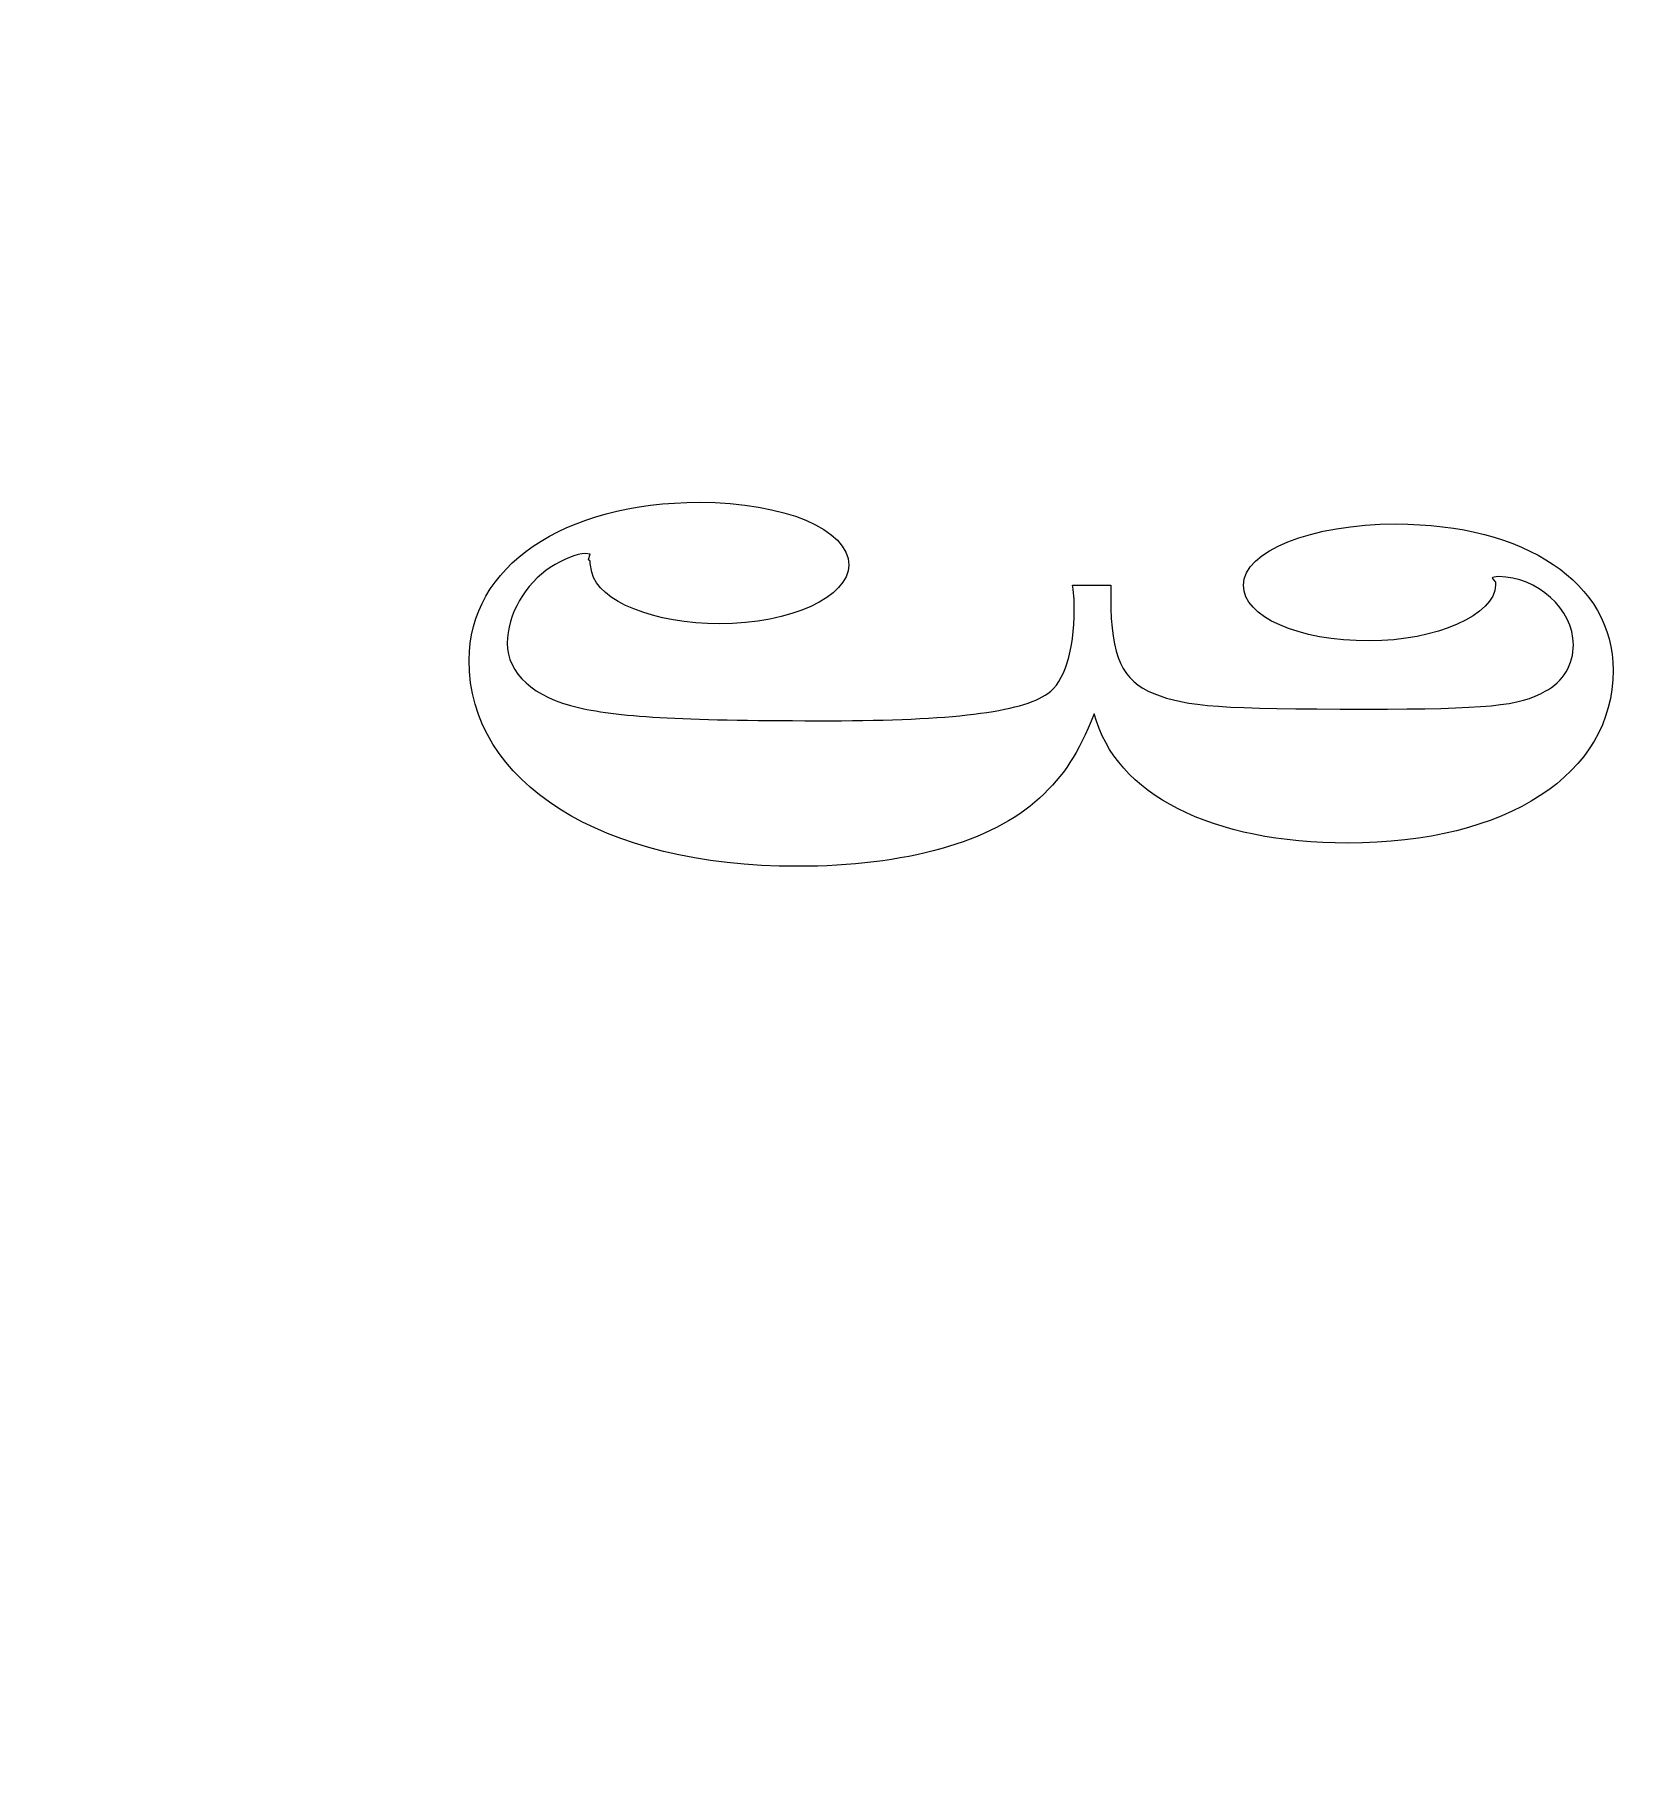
# Model space of a CAD drawing. Header units: millimetres. Extents: x -1775 to -1375, y 1217 to 1617.
# Drawn here: x -1541.24 to -1514.62, y 1395.25 to 1423.85 of the extents above; entities that cross this region are included whole.
import ezdxf

# ---------------------------------------------------------------- set-up
doc = ezdxf.new("R2010")
doc.units = ezdxf.units.MM
doc.header["$MEASUREMENT"] = 0
doc.layers.add('layer 1', color=7, linetype='Continuous')

msp = doc.modelspace()

# ---------------------------------------------------------------- linework, layer by layer
at = {"layer": 'layer 1', "color": 250, "lineweight": 20}
for major_axis in [(0, 73.3232), (0, 70.9643)]:
    msp.add_ellipse((-1574.3533, 1412.6137), major_axis=major_axis, ratio=1, dxfattribs=at)
at = {"layer": 'layer 1', "color": 30}
msp.add_open_spline([(-1574.767, 1617.1094), (-1464.31, 1617.1094), (-1374.767, 1527.5664), (-1374.767, 1417.1094), (-1374.767, 1417.1094), (-1374.767, 1306.6524), (-1464.31, 1217.1094), (-1574.767, 1217.1094), (-1574.767, 1217.1094), (-1685.224, 1217.1094), (-1774.767, 1306.6524), (-1774.767, 1417.1094), (-1774.767, 1417.1094), (-1774.767, 1527.5664), (-1685.224, 1617.1094), (-1574.767, 1617.1094)], degree=3, knots=[0, 0, 0, 0, 0.2, 0.2, 0.2, 0.2, 0.4, 0.4, 0.4, 0.4, 0.6, 0.6, 0.6, 0.6, 1, 1, 1, 1], dxfattribs=at)
at = {"layer": 'layer 1', "color": 232, "lineweight": 20}
msp.add_open_spline([(-1574.767, 1617.1094), (-1464.31, 1617.1094), (-1374.767, 1527.5664), (-1374.767, 1417.1094), (-1374.767, 1417.1094), (-1374.767, 1306.6524), (-1464.31, 1217.1094), (-1574.767, 1217.1094), (-1574.767, 1217.1094), (-1685.224, 1217.1094), (-1774.767, 1306.6524), (-1774.767, 1417.1094), (-1774.767, 1417.1094), (-1774.767, 1527.5664), (-1685.224, 1617.1094), (-1574.767, 1617.1094)], degree=3, knots=[0, 0, 0, 0, 0.2, 0.2, 0.2, 0.2, 0.4, 0.4, 0.4, 0.4, 0.6, 0.6, 0.6, 0.6, 1, 1, 1, 1], dxfattribs=at)
at = {"layer": 'layer 1', "color": 250}
msp.add_open_spline([(-1517.0802, 1414.7999), (-1517.0802, 1414.7999), (-1517.135, 1414.8638), (-1517.135, 1414.8638), (-1517.135, 1414.8638), (-1517.135, 1414.8767), (-1517.0802, 1414.8894), (-1517.0254, 1414.8894), (-1517.0254, 1414.8894), (-1516.3945, 1414.8894), (-1515.7912, 1414.3517), (-1515.7912, 1413.7625), (-1515.7912, 1413.7625), (-1515.7912, 1413.4424), (-1515.9558, 1413.1479), (-1516.2576, 1412.9941), (-1516.2576, 1412.9941), (-1516.6686, 1412.7509), (-1517.2447, 1412.6997), (-1519.219, 1412.6997), (-1519.219, 1412.6997), (-1521.6043, 1412.6997), (-1522.1804, 1412.7381), (-1522.7287, 1412.9558), (-1522.7287, 1412.9558), (-1523.2496, 1413.1734), (-1523.4417, 1413.5449), (-1523.4417, 1414.5437), (-1523.4417, 1414.5437), (-1523.4417, 1414.5437), (-1523.4417, 1414.7486), (-1523.4417, 1414.7486), (-1523.4417, 1414.7486), (-1523.4417, 1414.7486), (-1524.0722, 1414.7486), (-1524.0722, 1414.7486), (-1524.0722, 1414.7486), (-1524.0449, 1414.5694), (-1524.0449, 1414.4413), (-1524.0449, 1414.3517), (-1524.0449, 1414.3517), (-1524.0449, 1413.66), (-1524.2095, 1413.1479), (-1524.4836, 1412.9558), (-1524.4836, 1412.9558), (-1524.9224, 1412.6484), (-1526.1012, 1412.5075), (-1528.0755, 1412.5075), (-1528.0755, 1412.5075), (-1530.4337, 1412.5075), (-1531.5304, 1412.5587), (-1532.2434, 1412.7254), (-1532.2434, 1412.7254), (-1532.9839, 1412.8917), (-1533.4227, 1413.2888), (-1533.4227, 1413.7881), (-1533.4227, 1413.7881), (-1533.4227, 1414.262), (-1533.1209, 1414.7743), (-1532.7097, 1415.0432), (-1532.7097, 1415.0432), (-1532.4904, 1415.1712), (-1532.2711, 1415.2736), (-1532.1338, 1415.2736), (-1532.1338, 1415.2736), (-1532.1338, 1415.2736), (-1532.0517, 1415.2609), (-1532.0517, 1415.2609), (-1532.0517, 1415.2609), (-1532.0517, 1415.2609), (-1532.0788, 1415.1712), (-1532.0788, 1415.1712), (-1532.0788, 1415.1712), (-1532.0788, 1415.1712), (-1532.0788, 1415.1585), (-1532.0517, 1415.1456), (-1532.0517, 1415.1456), (-1532.0517, 1415.1456), (-1532.0517, 1415.1073), (-1532.0517, 1415.1073), (-1532.0517, 1415.1073), (-1532.0517, 1415.1073), (-1532.024, 1414.9662), (-1532.024, 1414.9662), (-1532.024, 1414.9662), (-1531.9143, 1414.4796), (-1530.9821, 1414.1084), (-1529.9129, 1414.1084), (-1529.9129, 1414.1084), (-1528.7335, 1414.1084), (-1527.7741, 1414.5564), (-1527.7741, 1415.0817), (-1527.7741, 1415.0817), (-1527.7741, 1415.6707), (-1528.8433, 1416.1189), (-1530.242, 1416.1189), (-1530.242, 1416.1189), (-1532.4904, 1416.1189), (-1534.0535, 1415.056), (-1534.0535, 1413.5064), (-1534.0535, 1413.5064), (-1534.0535, 1411.483), (-1531.8595, 1410.1), (-1528.6239, 1410.1), (-1528.6239, 1410.1), (-1526.8418, 1410.1), (-1525.4159, 1410.4971), (-1524.6205, 1411.2269), (-1524.6205, 1411.2269), (-1524.2095, 1411.6111), (-1523.9901, 1411.9441), (-1523.7158, 1412.6229), (-1523.7158, 1412.6229), (-1523.3592, 1411.2781), (-1521.7688, 1410.4841), (-1519.5204, 1410.4841), (-1519.5204, 1410.4841), (-1516.888, 1410.4841), (-1515.1331, 1411.6239), (-1515.133, 1413.34), (-1515.133, 1413.34), (-1515.133, 1414.787), (-1516.5865, 1415.7602), (-1518.7254, 1415.7602), (-1518.7254, 1415.7602), (-1520.1236, 1415.7602), (-1521.2481, 1415.3122), (-1521.2481, 1414.7486), (-1521.2481, 1414.7486), (-1521.2481, 1414.2236), (-1520.343, 1413.8267), (-1519.1641, 1413.8267), (-1519.1641, 1413.8267), (-1518.0673, 1413.8267), (-1517.0802, 1414.262), (-1517.0802, 1414.7486), (-1517.0802, 1414.7486), (-1517.0802, 1414.7486), (-1517.0802, 1414.7999), (-1517.0802, 1414.7999)], degree=3, knots=[0, 0, 0, 0, 0.0277778, 0.0277778, 0.0277778, 0.0277778, 0.0555556, 0.0555556, 0.0555556, 0.0555556, 0.0833333, 0.0833333, 0.0833333, 0.0833333, 0.1111111, 0.1111111, 0.1111111, 0.1111111, 0.1388889, 0.1388889, 0.1388889, 0.1388889, 0.1666667, 0.1666667, 0.1666667, 0.1666667, 0.1944444, 0.1944444, 0.1944444, 0.1944444, 0.2222222, 0.2222222, 0.2222222, 0.2222222, 0.25, 0.25, 0.25, 0.25, 0.2777778, 0.2777778, 0.2777778, 0.2777778, 0.3055556, 0.3055556, 0.3055556, 0.3055556, 0.3333333, 0.3333333, 0.3333333, 0.3333333, 0.3611111, 0.3611111, 0.3611111, 0.3611111, 0.3888889, 0.3888889, 0.3888889, 0.3888889, 0.4166667, 0.4166667, 0.4166667, 0.4166667, 0.4444444, 0.4444444, 0.4444444, 0.4444444, 0.4722222, 0.4722222, 0.4722222, 0.4722222, 0.5, 0.5, 0.5, 0.5, 0.5277778, 0.5277778, 0.5277778, 0.5277778, 0.5555556, 0.5555556, 0.5555556, 0.5555556, 0.5833333, 0.5833333, 0.5833333, 0.5833333, 0.6111111, 0.6111111, 0.6111111, 0.6111111, 0.6388889, 0.6388889, 0.6388889, 0.6388889, 0.6666667, 0.6666667, 0.6666667, 0.6666667, 0.6944444, 0.6944444, 0.6944444, 0.6944444, 0.7222222, 0.7222222, 0.7222222, 0.7222222, 0.75, 0.75, 0.75, 0.75, 0.7777778, 0.7777778, 0.7777778, 0.7777778, 0.8055556, 0.8055556, 0.8055556, 0.8055556, 0.8333333, 0.8333333, 0.8333333, 0.8333333, 0.8611111, 0.8611111, 0.8611111, 0.8611111, 0.8888889, 0.8888889, 0.8888889, 0.8888889, 0.9166667, 0.9166667, 0.9166667, 0.9166667, 0.9444444, 0.9444444, 0.9444444, 0.9444444, 1, 1, 1, 1], dxfattribs=at)

doc.saveas('drawing.dxf')
